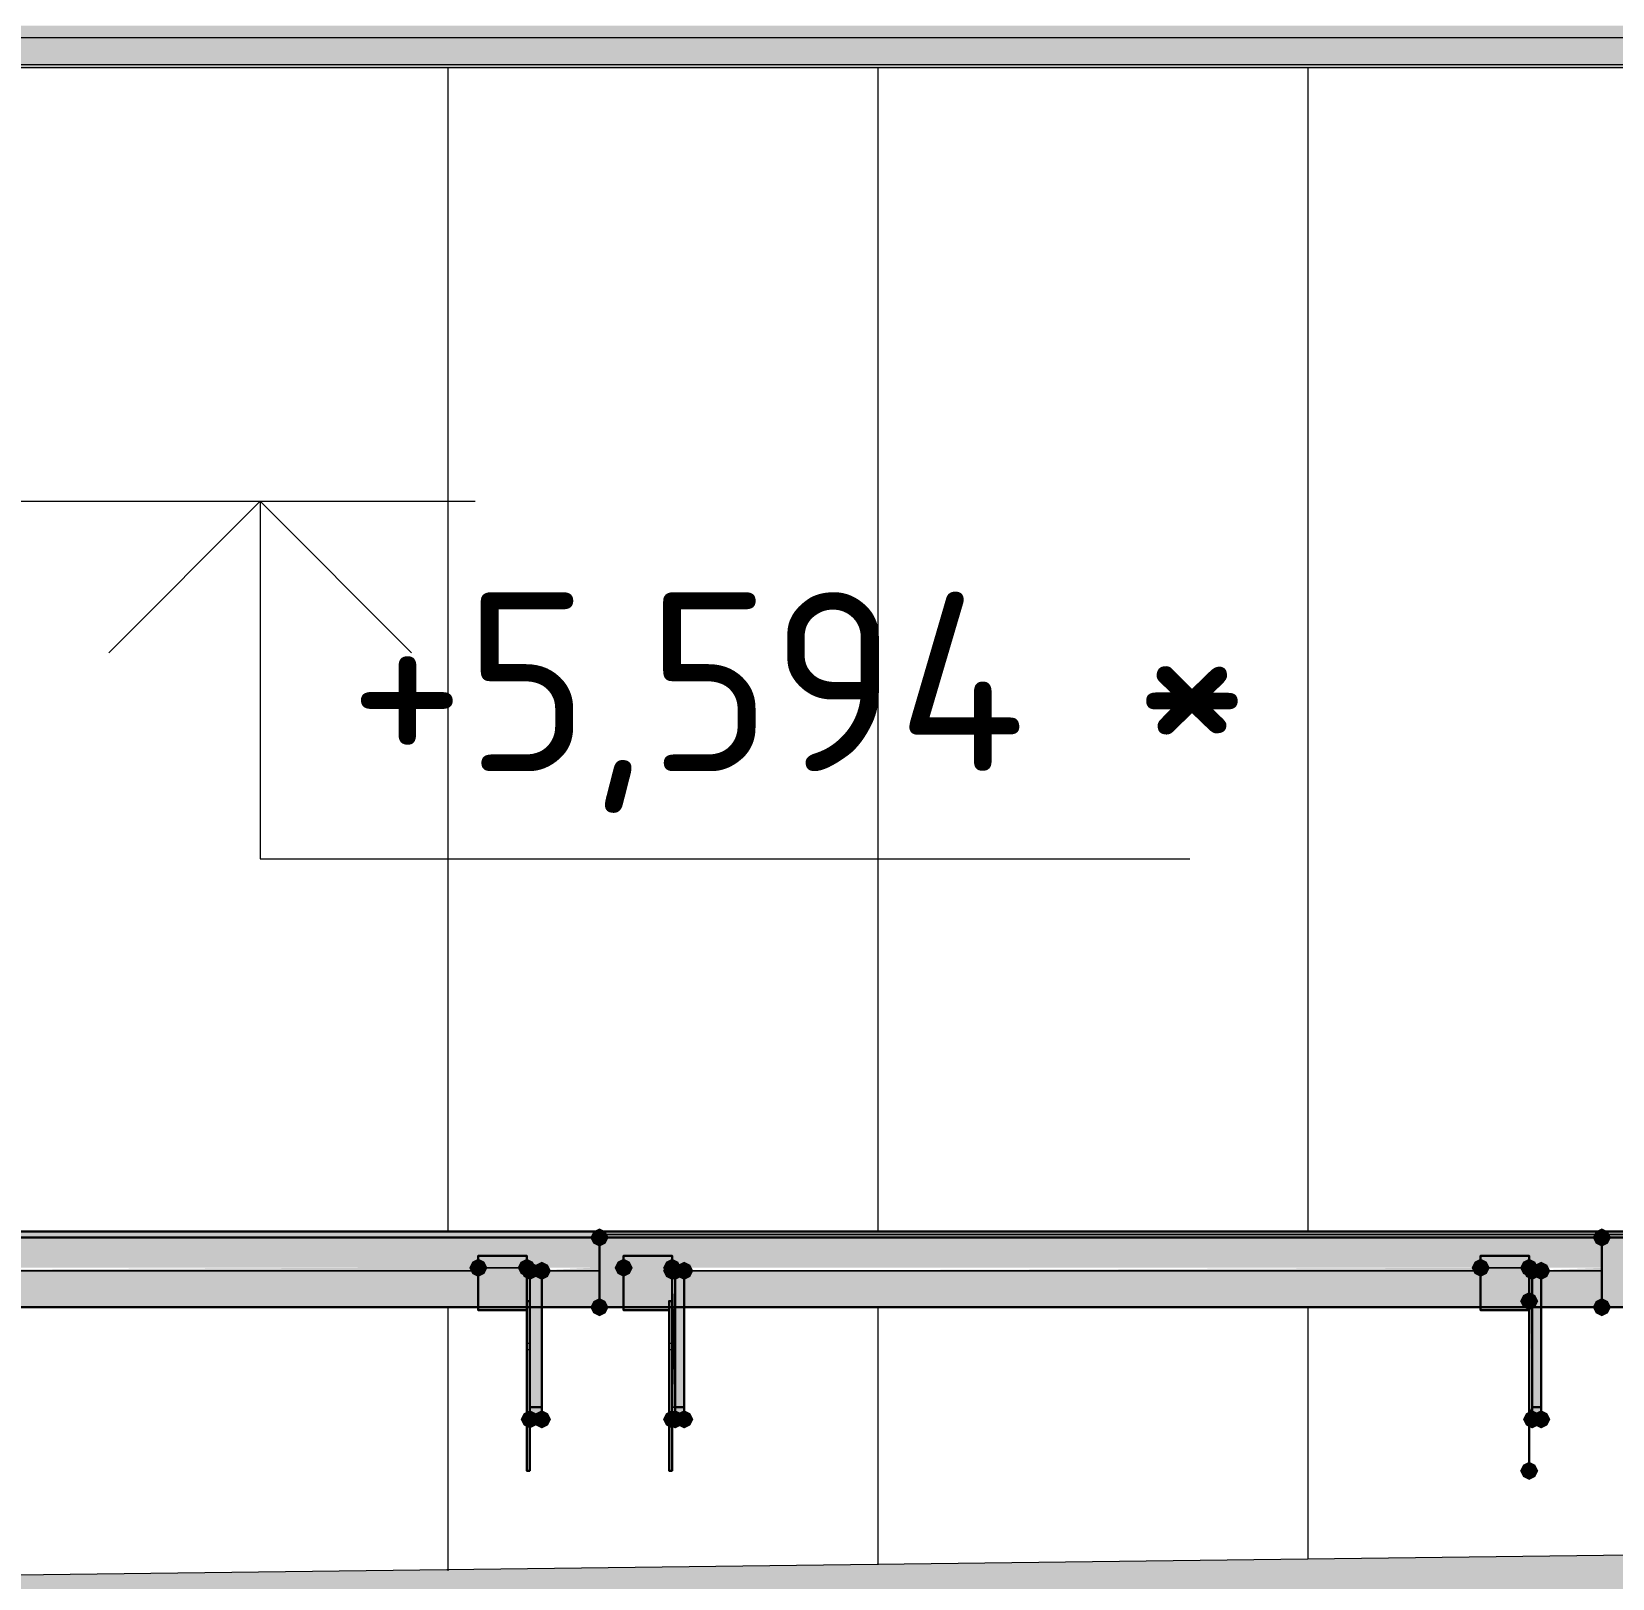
# Model space of a CAD drawing. Header units: millimetres. Extents: x -11345 to 411485, y -9810 to 73012.
# Drawn here: x 308714 to 310924, y 3243 to 5404 of the extents above; entities that cross this region are included whole.
import ezdxf

# ---------------------------------------------------------------- set-up
doc = ezdxf.new("R2010")
doc.units = ezdxf.units.MM
for name, color, linetype in [('PDF _Аннотация', 7, 'Continuous'), ('PDF _Крыша штриховка', 7, 'Continuous'), ('PDF _Линии', 7, 'Continuous'), ('PDF _Отметки', 7, 'Continuous'), ('PDF _Текст', 7, 'Continuous')]:
    doc.layers.add(name, color=color, linetype=linetype)
for name, color, linetype, true_color in [('PDF _Антураж', 7, 'Continuous', 0xb7c0ca), ('PDF _Обобщенные модели', 7, 'Continuous', 0xb5bcbf), ('PDF _Ограждение', 7, 'Continuous', 0x7f7f7f)]:
    doc.layers.add(name, color=color, linetype=linetype, true_color=true_color)
doc.styles.add('PDF GOST Common', font='GOST_Common.ttf')

msp = doc.modelspace()

# ---------------------------------------------------------------- hatches: boundary and pattern name
at = {"layer": 'PDF _Антураж', "transparency": 33554687}
msp.add_hatch(color=256, dxfattribs=at).paths.add_polyline_path([(298603.49472, 3063.50144), (298734.71891, 3046.56929), (298738.95195, 3063.50144), (298738.95195, 3076.20056), (298726.25284, 3076.20056), (298730.48587, 3093.13271), (298946.37083, 3063.50144), (298942.13779, 3042.33625), (298950.60387, 3042.33625), (298954.83691, 3063.50144), (299132.62452, 3038.10321), (301592.0198, 3008.47194), (301668.21449, 3008.47194), (307865.38263, 2932.27725), (308034.70416, 2928.04422), (308034.70416, 2919.57814), (308085.50062, 2839.15041), (308098.19974, 2830.68433), (308102.43278, 2826.4513), (308115.13189, 2822.21826), (308119.36493, 2822.21826), (308144.76316, 2817.98522), (308174.39443, 2813.75218), (308178.62747, 2813.75218), (308204.0257, 2817.98522), (308208.25874, 2817.98522), (308233.65697, 2822.21826), (308237.89, 2822.21826), (308250.58912, 2826.4513), (308259.0552, 2830.68433), (308267.52127, 2839.15041), (308271.75431, 2839.15041), (308318.31773, 2919.57814), (308318.31773, 2923.81118), (308322.55077, 2923.81118), (308322.55077, 2932.27725), (314604.37968, 3008.47194), (314684.80741, 3008.47194), (317804.55667, 2970.3746), (321047.06405, 2928.04422), (321051.29708, 2928.04422), (321051.29708, 2919.57814), (321055.53012, 2915.3451), (321102.09354, 2839.15041), (321114.79266, 2830.68433), (321114.79266, 2826.4513), (321131.72481, 2822.21826), (321135.95785, 2822.21826), (321161.35608, 2817.98522), (321199.45343, 2813.75218), (321220.61862, 2817.98522), (321224.85166, 2817.98522), (321250.24989, 2822.21826), (321254.48292, 2822.21826), (321267.18204, 2826.4513), (321275.64812, 2830.68433), (321284.11419, 2839.15041), (321330.67761, 2915.3451), (321330.67761, 2928.04422), (321753.98145, 2970.3746), (321758.21449, 2961.90852), (321758.21449, 3300.55159), (321152.89, 3241.28905), (316454.21744, 3300.55159), (314629.77791, 3321.71678), (312830.73661, 3300.55159), (308195.55962, 3241.28905), (308136.29708, 3241.28905), (301697.84576, 3321.71678), (297401.31183, 3372.51324), (297418.24399, 3321.71678), (297447.87525, 3241.28905), (297452.10829, 3224.3569), (297443.64222, 3245.52209), (297447.87525, 3224.3569), (297452.10829, 3220.12386), (297718.78971, 3152.39525), (297752.65402, 3148.16221), (297735.72186, 3152.39525), (297602.38115, 3186.25955), (297752.65402, 3148.16221), (297960.07289, 3118.53094), (298163.25874, 3093.13271), (298167.49177, 3093.13271), (298180.19089, 3118.53094), (298383.37673, 3093.13271), (298493.43573, 3076.20056), (298506.13484, 3076.20056)])
at = {"layer": 'PDF _Линии', "transparency": 33554559}
for points in [[(309520.50062, 3719.62239), (309516.26759, 3728.08846), (309507.80151, 3732.3215), (309499.33543, 3728.08846), (309495.10239, 3719.62239), (309499.33543, 3711.15631), (309507.80151, 3706.92327), (309516.26759, 3711.15631)], [(309520.50062, 3719.62239), (309516.26759, 3728.08846), (309507.80151, 3732.3215), (309499.33543, 3728.08846), (309495.10239, 3719.62239), (309499.33543, 3711.15631), (309507.80151, 3706.92327), (309516.26759, 3711.15631)], [(310921.63632, 3719.62239), (310917.40328, 3728.08846), (310908.9372, 3732.3215), (310900.47113, 3728.08846), (310896.23809, 3719.62239), (310900.47113, 3711.15631), (310908.9372, 3706.92327), (310917.40328, 3711.15631)], [(310921.63632, 3719.62239), (310917.40328, 3728.08846), (310908.9372, 3732.3215), (310900.47113, 3728.08846), (310896.23809, 3719.62239), (310900.47113, 3711.15631), (310908.9372, 3706.92327), (310917.40328, 3711.15631)], [(309351.17909, 3677.292), (309346.94605, 3685.75808), (309338.47997, 3689.99112), (309330.0139, 3685.75808), (309325.78086, 3677.292), (309330.0139, 3668.82593), (309338.47997, 3664.59289), (309346.94605, 3668.82593)], [(309418.9077, 3677.292), (309414.67466, 3685.75808), (309406.20859, 3689.99112), (309397.74251, 3685.75808), (309393.50947, 3677.292), (309397.74251, 3668.82593), (309406.20859, 3664.59289), (309414.67466, 3668.82593)], [(309423.14074, 3673.05897), (309418.9077, 3681.52504), (309410.44163, 3685.75808), (309401.97555, 3681.52504), (309397.74251, 3673.05897), (309401.97555, 3664.59289), (309410.44163, 3660.35985), (309418.9077, 3664.59289)], [(309423.14074, 3673.05897), (309418.9077, 3681.52504), (309410.44163, 3685.75808), (309401.97555, 3681.52504), (309397.74251, 3673.05897), (309401.97555, 3664.59289), (309410.44163, 3660.35985), (309418.9077, 3664.59289)], [(309423.14074, 3673.05897), (309418.9077, 3681.52504), (309410.44163, 3685.75808), (309401.97555, 3681.52504), (309397.74251, 3673.05897), (309401.97555, 3664.59289), (309410.44163, 3660.35985), (309418.9077, 3664.59289)], [(309423.14074, 3673.05897), (309418.9077, 3681.52504), (309410.44163, 3685.75808), (309401.97555, 3681.52504), (309397.74251, 3673.05897), (309401.97555, 3664.59289), (309410.44163, 3660.35985), (309418.9077, 3664.59289)], [(309440.07289, 3673.05897), (309435.83986, 3681.52504), (309427.37378, 3685.75808), (309418.9077, 3681.52504), (309414.67466, 3673.05897), (309418.9077, 3664.59289), (309427.37378, 3660.35985), (309435.83986, 3664.59289)], [(309554.36493, 3677.292), (309550.13189, 3685.75808), (309541.66582, 3689.99112), (309533.19974, 3685.75808), (309528.9667, 3677.292), (309533.19974, 3668.82593), (309541.66582, 3664.59289), (309550.13189, 3668.82593)], [(309622.09354, 3677.292), (309617.86051, 3685.75808), (309609.39443, 3689.99112), (309600.92835, 3685.75808), (309596.69531, 3677.292), (309600.92835, 3668.82593), (309609.39443, 3664.59289), (309617.86051, 3668.82593)], [(309622.09354, 3673.05897), (309617.86051, 3681.52504), (309609.39443, 3685.75808), (309600.92835, 3681.52504), (309596.69531, 3673.05897), (309600.92835, 3664.59289), (309609.39443, 3660.35985), (309617.86051, 3664.59289)], [(309622.09354, 3673.05897), (309617.86051, 3681.52504), (309609.39443, 3685.75808), (309600.92835, 3681.52504), (309596.69531, 3673.05897), (309600.92835, 3664.59289), (309609.39443, 3660.35985), (309617.86051, 3664.59289)], [(309626.32658, 3673.05897), (309622.09354, 3681.52504), (309613.62747, 3685.75808), (309605.16139, 3681.52504), (309600.92835, 3673.05897), (309605.16139, 3664.59289), (309613.62747, 3660.35985), (309622.09354, 3664.59289)], [(309626.32658, 3673.05897), (309622.09354, 3681.52504), (309613.62747, 3685.75808), (309605.16139, 3681.52504), (309600.92835, 3673.05897), (309605.16139, 3664.59289), (309613.62747, 3660.35985), (309622.09354, 3664.59289)], [(309639.0257, 3673.05897), (309634.79266, 3681.52504), (309626.32658, 3685.75808), (309617.86051, 3681.52504), (309613.62747, 3673.05897), (309617.86051, 3664.59289), (309626.32658, 3660.35985), (309634.79266, 3664.59289)], [(310752.31478, 3677.292), (310748.08174, 3685.75808), (310739.61567, 3689.99112), (310731.14959, 3685.75808), (310726.91655, 3677.292), (310731.14959, 3668.82593), (310739.61567, 3664.59289), (310748.08174, 3668.82593)], [(310820.0434, 3677.292), (310815.81036, 3685.75808), (310807.34428, 3689.99112), (310798.8782, 3685.75808), (310794.64517, 3677.292), (310798.8782, 3668.82593), (310807.34428, 3664.59289), (310815.81036, 3668.82593)], [(310824.27643, 3673.05897), (310820.0434, 3681.52504), (310811.57732, 3685.75808), (310803.11124, 3681.52504), (310798.8782, 3673.05897), (310803.11124, 3664.59289), (310811.57732, 3660.35985), (310820.0434, 3664.59289)], [(310824.27643, 3673.05897), (310820.0434, 3681.52504), (310811.57732, 3685.75808), (310803.11124, 3681.52504), (310798.8782, 3673.05897), (310803.11124, 3664.59289), (310811.57732, 3660.35985), (310820.0434, 3664.59289)], [(310836.97555, 3673.05897), (310832.74251, 3681.52504), (310824.27643, 3685.75808), (310815.81036, 3681.52504), (310811.57732, 3673.05897), (310815.81036, 3664.59289), (310824.27643, 3660.35985), (310832.74251, 3664.59289)], [(309520.50062, 3622.2625), (309516.26759, 3630.72858), (309507.80151, 3634.96162), (309499.33543, 3630.72858), (309495.10239, 3622.2625), (309499.33543, 3613.79643), (309507.80151, 3609.56339), (309516.26759, 3613.79643)], [(309520.50062, 3622.2625), (309516.26759, 3630.72858), (309507.80151, 3634.96162), (309499.33543, 3630.72858), (309495.10239, 3622.2625), (309499.33543, 3613.79643), (309507.80151, 3609.56339), (309516.26759, 3613.79643)], [(310820.0434, 3630.72858), (310815.81036, 3639.19466), (310807.34428, 3643.4277), (310798.8782, 3639.19466), (310794.64517, 3630.72858), (310798.8782, 3622.2625), (310807.34428, 3618.02947), (310815.81036, 3622.2625)], [(310921.63632, 3622.2625), (310917.40328, 3630.72858), (310908.9372, 3634.96162), (310900.47113, 3630.72858), (310896.23809, 3622.2625), (310900.47113, 3613.79643), (310908.9372, 3609.56339), (310917.40328, 3613.79643)], [(310921.63632, 3622.2625), (310917.40328, 3630.72858), (310908.9372, 3634.96162), (310900.47113, 3630.72858), (310896.23809, 3622.2625), (310900.47113, 3613.79643), (310908.9372, 3609.56339), (310917.40328, 3613.79643)], [(309423.14074, 3465.64009), (309418.9077, 3474.10616), (309410.44163, 3478.3392), (309401.97555, 3474.10616), (309397.74251, 3465.64009), (309401.97555, 3457.17401), (309410.44163, 3452.94097), (309418.9077, 3457.17401)], [(309423.14074, 3465.64009), (309418.9077, 3474.10616), (309410.44163, 3478.3392), (309401.97555, 3474.10616), (309397.74251, 3465.64009), (309401.97555, 3457.17401), (309410.44163, 3452.94097), (309418.9077, 3457.17401)], [(309423.14074, 3465.64009), (309418.9077, 3474.10616), (309410.44163, 3478.3392), (309401.97555, 3474.10616), (309397.74251, 3465.64009), (309401.97555, 3457.17401), (309410.44163, 3452.94097), (309418.9077, 3457.17401)], [(309440.07289, 3465.64009), (309435.83986, 3474.10616), (309427.37378, 3478.3392), (309418.9077, 3474.10616), (309414.67466, 3465.64009), (309418.9077, 3457.17401), (309427.37378, 3452.94097), (309435.83986, 3457.17401)], [(309622.09354, 3465.64009), (309617.86051, 3474.10616), (309609.39443, 3478.3392), (309600.92835, 3474.10616), (309596.69531, 3465.64009), (309600.92835, 3457.17401), (309609.39443, 3452.94097), (309617.86051, 3457.17401)], [(309626.32658, 3465.64009), (309622.09354, 3474.10616), (309613.62747, 3478.3392), (309605.16139, 3474.10616), (309600.92835, 3465.64009), (309605.16139, 3457.17401), (309613.62747, 3452.94097), (309622.09354, 3457.17401)], [(309626.32658, 3465.64009), (309622.09354, 3474.10616), (309613.62747, 3478.3392), (309605.16139, 3474.10616), (309600.92835, 3465.64009), (309605.16139, 3457.17401), (309613.62747, 3452.94097), (309622.09354, 3457.17401)], [(309639.0257, 3465.64009), (309634.79266, 3474.10616), (309626.32658, 3478.3392), (309617.86051, 3474.10616), (309613.62747, 3465.64009), (309617.86051, 3457.17401), (309626.32658, 3452.94097), (309634.79266, 3457.17401)], [(310824.27643, 3465.64009), (310820.0434, 3474.10616), (310811.57732, 3478.3392), (310803.11124, 3474.10616), (310798.8782, 3465.64009), (310803.11124, 3457.17401), (310811.57732, 3452.94097), (310820.0434, 3457.17401)], [(310824.27643, 3465.64009), (310820.0434, 3474.10616), (310811.57732, 3478.3392), (310803.11124, 3474.10616), (310798.8782, 3465.64009), (310803.11124, 3457.17401), (310811.57732, 3452.94097), (310820.0434, 3457.17401)], [(310836.97555, 3465.64009), (310832.74251, 3474.10616), (310824.27643, 3478.3392), (310815.81036, 3474.10616), (310811.57732, 3465.64009), (310815.81036, 3457.17401), (310824.27643, 3452.94097), (310832.74251, 3457.17401)], [(310820.0434, 3393.67843), (310815.81036, 3402.14451), (310807.34428, 3406.37755), (310798.8782, 3402.14451), (310794.64517, 3393.67843), (310798.8782, 3385.21236), (310807.34428, 3380.97932), (310815.81036, 3385.21236)]]:
    msp.add_hatch(color=256, dxfattribs=at).paths.add_polyline_path(points)
at = {"layer": 'PDF _Обобщенные модели', "true_color": 0x7f7f7f, "transparency": 33554559}
h = msp.add_hatch(color=8, dxfattribs=at)
h.paths.add_polyline_path([(305211.26759, 3465.64009), (305207.03455, 3482.57224), (305207.03455, 3465.64009)])
h.paths.add_polyline_path([(312212.71301, 3465.64009), (312208.47997, 3482.57224), (312208.47997, 3465.64009)])
h.paths.add_polyline_path([(306811.35608, 3465.64009), (306807.12304, 3482.57224), (306807.12304, 3465.64009)])
h.paths.add_polyline_path([(304009.08469, 3673.05897), (304009.08469, 3677.292), (305139.30593, 3677.292)])
h.paths.add_polyline_path([(305410.22039, 3630.72858), (305405.98735, 3630.72858), (305405.98735, 3673.05897)], flags=0)
h.paths.add_polyline_path([(305410.22039, 3673.05897), (305405.98735, 3677.292), (306540.44163, 3677.292)], flags=0)
h.paths.add_polyline_path([(304026.01685, 3465.64009), (304026.01685, 3622.2625), (305139.30593, 3622.2625), (305139.30593, 3618.02947), (305207.03455, 3618.02947), (305207.03455, 3673.05897), (305207.03455, 3677.292), (305308.62747, 3677.292), (305207.03455, 3673.05897), (305211.26759, 3482.57224), (305211.26759, 3465.64009), (305223.9667, 3465.64009), (305223.9667, 3622.2625), (305338.25874, 3622.2625), (305338.25874, 3618.02947), (305405.98735, 3618.02947), (305405.98735, 3393.67843), (305410.22039, 3393.67843), (305410.22039, 3465.64009), (305427.15254, 3465.64009), (305427.15254, 3622.2625), (306540.44163, 3622.2625), (306540.44163, 3618.02947), (306603.9372, 3618.02947), (306603.9372, 3393.67843), (306608.17024, 3393.67843), (306608.17024, 3482.57224), (306612.40328, 3482.57224), (306608.17024, 3673.05897), (306608.17024, 3677.292), (306705.53012, 3677.292), (306608.17024, 3673.05897), (306612.40328, 3673.05897), (306612.40328, 3482.57224), (306612.40328, 3465.64009), (306625.10239, 3465.64009), (306625.10239, 3622.2625), (306739.39443, 3622.2625), (306739.39443, 3618.02947), (306807.12304, 3618.02947), (306807.12304, 3673.05897), (306807.12304, 3677.292), (307776.48882, 3677.292), (306807.12304, 3673.05897), (306811.35608, 3482.57224), (306811.35608, 3465.64009), (306824.0552, 3465.64009), (306824.0552, 3622.2625), (307941.57732, 3622.2625), (307941.57732, 3618.02947), (308005.07289, 3618.02947), (308005.07289, 3393.67843), (308009.30593, 3393.67843), (308009.30593, 3465.64009), (308026.23809, 3465.64009), (308026.23809, 3622.2625), (308140.53012, 3622.2625), (308140.53012, 3618.02947), (308204.0257, 3618.02947), (308204.0257, 3393.67843), (308208.25874, 3393.67843), (308208.25874, 3482.57224), (308212.49177, 3482.57224), (308208.25874, 3673.05897), (308208.25874, 3677.292), (309177.62452, 3677.292), (308208.25874, 3673.05897), (308212.49177, 3673.05897), (308212.49177, 3482.57224), (308212.49177, 3465.64009), (308225.19089, 3465.64009), (308225.19089, 3622.2625), (309338.47997, 3622.2625), (309338.47997, 3618.02947), (309406.20859, 3618.02947), (309406.20859, 3393.67843), (309410.44163, 3393.67843), (309410.44163, 3465.64009), (309427.37378, 3465.64009), (309427.37378, 3622.2625), (309541.66582, 3622.2625), (309541.66582, 3618.02947), (309605.16139, 3618.02947), (309605.16139, 3393.67843), (309609.39443, 3393.67843), (309609.39443, 3465.64009), (309613.62747, 3465.64009), (309609.39443, 3482.57224), (309613.62747, 3482.57224), (309609.39443, 3673.05897), (309609.39443, 3677.292), (310739.61567, 3677.292), (309609.39443, 3673.05897), (309613.62747, 3673.05897), (309613.62747, 3482.57224), (309613.62747, 3465.64009), (309626.32658, 3465.64009), (309626.32658, 3622.2625), (310739.61567, 3622.2625), (310739.61567, 3618.02947), (310807.34428, 3618.02947), (310807.34428, 3673.05897), (310807.34428, 3677.292), (310908.9372, 3677.292), (310807.34428, 3673.05897), (310811.57732, 3482.57224), (310811.57732, 3469.87312), (310807.34428, 3482.57224), (310807.34428, 3465.64009), (310824.27643, 3465.64009), (310824.27643, 3622.2625), (310938.56847, 3622.2625), (310938.56847, 3618.02947), (311006.29708, 3618.02947), (311006.29708, 3393.67843), (311010.53012, 3393.67843), (311010.53012, 3465.64009), (311027.46228, 3465.64009), (311027.46228, 3622.2625), (312140.75136, 3622.2625), (312140.75136, 3618.02947), (312208.47997, 3618.02947), (312208.47997, 3482.57224), (312212.71301, 3482.57224), (312212.71301, 3465.64009), (312225.41213, 3465.64009), (312225.41213, 3622.2625), (312305.83986, 3622.2625), (312305.83986, 3677.292), (312208.47997, 3673.05897), (312208.47997, 3677.292), (312305.83986, 3677.292), (312305.83986, 3728.08846), (303907.49177, 3728.08846), (303907.49177, 3622.2625), (303941.35608, 3622.2625), (303941.35608, 3618.02947), (304004.85166, 3618.02947), (304004.85166, 3393.67843), (304009.08469, 3393.67843), (304009.08469, 3465.64009)], flags=0)
h.paths.add_polyline_path([(308009.30593, 3673.05897), (308009.30593, 3677.292), (308093.9667, 3677.292)], flags=0)
h.paths.add_polyline_path([(309410.44163, 3673.05897), (309410.44163, 3630.72858), (309406.20859, 3630.72858), (309406.20859, 3677.292), (309495.10239, 3677.292)], flags=0)
h.paths.add_polyline_path([(311010.53012, 3673.05897), (311010.53012, 3630.72858), (311006.29708, 3630.72858), (311006.29708, 3673.05897), (311010.53012, 3673.05897), (311006.29708, 3677.292), (312140.75136, 3677.292)], flags=0)
at = {"layer": 'PDF _Ограждение', "true_color": 0xb5bcbf, "transparency": 33554559}
msp.add_hatch(color=9, dxfattribs=at).paths.add_polyline_path([(299145.32363, 5412.83773), (299145.32363, 5353.57519), (321758.21449, 5353.57519), (321758.21449, 5412.83773), (313067.78676, 5412.83773), (313067.78676, 5391.67253), (312407.43278, 5391.67253), (312407.43278, 5412.83773), (305016.54782, 5412.83773), (305016.54782, 5391.67253), (304356.19384, 5391.67253), (304356.19384, 5412.83773)])

# ---------------------------------------------------------------- linework, layer by layer
at = {"layer": 'PDF _Аннотация', "lineweight": 20}
for points in [[(308733.15549, 4748.25071), (309334.24694, 4748.25071)], [(309033.70121, 4748.25071), (308822.0493, 4536.59879)], [(309245.35313, 4536.59879), (309033.70121, 4748.25071), (309033.70121, 4248.75218), (310333.24399, 4248.75218)]]:
    msp.add_lwpolyline(points, dxfattribs=at)
at = {"layer": 'PDF _Антураж', "color": 7, "lineweight": 18}
msp.add_lwpolyline([(321334.91065, 2919.57814), (321334.91065, 2923.81118), (321758.21449, 2961.90852), (321758.21449, 3300.55159), (321152.89, 3241.28905), (314672.10829, 3321.71678), (308165.92835, 3241.28905), (297401.31183, 3372.51324), (297452.10829, 3224.3569), (297752.65402, 3148.16221)], dxfattribs=at)
at = {"layer": 'PDF _Крыша штриховка', "lineweight": 9}
for points in [[(309296.14959, 3728.08846), (309296.14959, 5353.57519)], [(309897.24104, 3728.08846), (309897.24104, 5353.57519)], [(310498.33248, 3728.08846), (310498.33248, 5353.57519)], [(309296.14959, 3253.98817), (309296.14959, 3622.2625)], [(309897.24104, 3262.45425), (309897.24104, 3622.2625)], [(310498.33248, 3270.92032), (310498.33248, 3622.2625)]]:
    msp.add_lwpolyline(points, dxfattribs=at)
at = {"layer": 'PDF _Линии', "lineweight": 30}
for points in [[(309507.80151, 3719.62239), (309507.80151, 3685.75808), (309507.80151, 3677.292), (309507.80151, 3622.2625), (309507.80151, 3677.292), (309507.80151, 3685.75808), (309507.80151, 3719.62239), (309507.80151, 3723.85543), (309507.80151, 3728.08846), (308106.66582, 3728.08846), (308106.66582, 3723.85543), (308106.66582, 3719.62239)], [(310908.9372, 3719.62239), (310908.9372, 3685.75808), (310908.9372, 3677.292), (310908.9372, 3622.2625), (310908.9372, 3677.292), (310908.9372, 3685.75808), (310908.9372, 3719.62239), (310908.9372, 3723.85543), (310908.9372, 3728.08846), (309507.80151, 3728.08846), (309507.80151, 3723.85543), (309507.80151, 3719.62239)], [(309609.39443, 3673.05897), (309609.39443, 3584.16516)], [(309613.62747, 3673.05897), (309613.62747, 3482.57224)], [(310807.34428, 3393.67843), (310807.34428, 3562.99997), (310807.34428, 3571.46604), (310807.34428, 3562.99997)]]:
    msp.add_lwpolyline(points, close=True, dxfattribs=at)
for points in [[(312305.83986, 3622.2625), (312305.83986, 3677.292), (312305.83986, 3685.75808), (312305.83986, 3719.62239), (312305.83986, 3723.85543), (312305.83986, 3728.08846), (310908.9372, 3728.08846), (310908.9372, 3723.85543), (310908.9372, 3719.62239), (312305.83986, 3719.62239)], [(309406.20859, 3618.02947), (309338.47997, 3618.02947), (309338.47997, 3677.292), (309338.47997, 3694.22416), (309406.20859, 3694.22416), (309406.20859, 3677.292), (309406.20859, 3630.72858), (309406.20859, 3677.292)], [(309605.16139, 3618.02947), (309541.66582, 3618.02947), (309541.66582, 3677.292), (309541.66582, 3694.22416), (309609.39443, 3694.22416), (309609.39443, 3677.292), (309609.39443, 3630.72858), (309609.39443, 3677.292)], [(310807.34428, 3618.02947), (310739.61567, 3618.02947), (310739.61567, 3677.292), (310739.61567, 3694.22416), (310807.34428, 3694.22416), (310807.34428, 3677.292), (310807.34428, 3630.72858), (310807.34428, 3677.292)], [(309406.20859, 3673.05897), (309406.20859, 3673.05897)], [(309410.44163, 3673.05897), (309410.44163, 3673.05897)], [(309410.44163, 3673.05897), (309410.44163, 3673.05897)], [(309410.44163, 3673.05897), (309410.44163, 3584.16516), (309410.44163, 3673.05897), (309427.37378, 3673.05897), (309427.37378, 3482.57224), (309427.37378, 3465.64009), (309410.44163, 3465.64009), (309410.44163, 3482.57224), (309410.44163, 3465.64009), (309410.44163, 3482.57224), (309410.44163, 3673.05897), (309410.44163, 3482.57224), (309427.37378, 3482.57224)], [(309609.39443, 3673.05897), (309609.39443, 3673.05897)], [(309609.39443, 3673.05897), (309609.39443, 3673.05897)], [(309613.62747, 3673.05897), (309613.62747, 3673.05897)], [(309613.62747, 3673.05897), (309626.32658, 3673.05897), (309626.32658, 3482.57224), (309613.62747, 3482.57224), (309613.62747, 3465.64009), (309626.32658, 3465.64009), (309626.32658, 3482.57224)], [(310807.34428, 3673.05897), (310807.34428, 3673.05897)], [(310807.34428, 3465.64009), (310811.57732, 3465.64009), (310811.57732, 3482.57224), (310811.57732, 3465.64009), (310811.57732, 3482.57224), (310824.27643, 3482.57224), (310824.27643, 3673.05897), (310811.57732, 3673.05897), (310811.57732, 3482.57224), (310811.57732, 3673.05897), (310807.34428, 3673.05897), (310807.34428, 3584.16516), (310807.34428, 3673.05897), (310811.57732, 3673.05897)], [(310811.57732, 3673.05897), (310811.57732, 3673.05897)], [(309410.44163, 3584.16516), (309410.44163, 3571.46604), (309410.44163, 3562.99997), (309410.44163, 3393.67843), (309406.20859, 3393.67843), (309406.20859, 3562.99997), (309406.20859, 3571.46604), (309406.20859, 3630.72858), (309410.44163, 3630.72858)], [(309609.39443, 3584.16516), (309609.39443, 3571.46604), (309609.39443, 3562.99997), (309609.39443, 3393.67843), (309605.16139, 3393.67843), (309605.16139, 3562.99997), (309605.16139, 3571.46604), (309605.16139, 3630.72858), (309609.39443, 3630.72858)], [(310807.34428, 3584.16516), (310807.34428, 3571.46604), (310807.34428, 3630.72858)], [(309410.44163, 3482.57224), (309410.44163, 3482.57224)], [(309609.39443, 3482.57224), (309609.39443, 3482.57224)], [(309609.39443, 3482.57224), (309609.39443, 3465.64009)], [(309613.62747, 3465.64009), (309613.62747, 3482.57224)], [(310811.57732, 3482.57224), (310811.57732, 3482.57224)], [(310824.27643, 3482.57224), (310824.27643, 3465.64009), (310811.57732, 3465.64009)], [(309410.44163, 3465.64009), (309410.44163, 3465.64009)], [(309609.39443, 3465.64009), (309609.39443, 3465.64009)], [(310811.57732, 3465.64009), (310811.57732, 3465.64009)]]:
    msp.add_lwpolyline(points, dxfattribs=at)
at = {"layer": 'PDF _Линии', "lineweight": 30, "ltscale": 11.810594}
msp.add_lwpolyline([(303907.49177, 3622.2625), (305308.62747, 3622.2625), (306705.53012, 3622.2625), (308106.66582, 3622.2625), (309507.80151, 3622.2625), (310908.9372, 3622.2625), (312305.83986, 3622.2625)], dxfattribs=at)
at = {"layer": 'PDF _Обобщенные модели', "color": 7, "lineweight": 9}
for points in [[(303907.49177, 3719.62239), (305308.62747, 3719.62239), (306705.53012, 3719.62239), (308106.66582, 3719.62239), (309507.80151, 3719.62239), (310908.9372, 3719.62239), (312305.83986, 3719.62239)], [(309507.80151, 3728.08846), (309507.80151, 3728.08846)], [(309507.80151, 3728.08846), (309507.80151, 3728.08846)], [(310908.9372, 3728.08846), (310908.9372, 3728.08846)], [(310908.9372, 3728.08846), (310908.9372, 3728.08846)], [(309406.20859, 3673.05897), (309406.20859, 3673.05897)], [(309410.44163, 3673.05897), (309410.44163, 3673.05897)], [(309410.44163, 3673.05897), (309410.44163, 3673.05897)], [(309427.37378, 3673.05897), (309410.44163, 3673.05897), (309410.44163, 3584.16516)], [(309609.39443, 3673.05897), (309609.39443, 3673.05897)], [(309609.39443, 3673.05897), (309609.39443, 3673.05897)], [(309609.39443, 3673.05897), (309609.39443, 3673.05897)], [(309609.39443, 3673.05897), (309609.39443, 3584.16516)], [(309626.32658, 3673.05897), (309613.62747, 3673.05897)], [(310807.34428, 3584.16516), (310807.34428, 3673.05897), (310811.57732, 3673.05897), (310824.27643, 3673.05897)], [(310807.34428, 3673.05897), (310807.34428, 3673.05897)], [(310811.57732, 3673.05897), (310811.57732, 3673.05897)], [(309338.47997, 3618.02947), (309338.47997, 3618.02947)], [(309507.80151, 3622.2625), (309507.80151, 3622.2625)], [(309507.80151, 3622.2625), (309507.80151, 3622.2625)], [(309541.66582, 3618.02947), (309541.66582, 3618.02947)], [(310739.61567, 3618.02947), (310739.61567, 3618.02947)], [(310908.9372, 3622.2625), (310908.9372, 3622.2625)], [(310908.9372, 3622.2625), (310908.9372, 3622.2625)], [(309410.44163, 3571.46604), (309406.20859, 3571.46604)], [(309406.20859, 3562.99997), (309410.44163, 3562.99997)], [(309609.39443, 3571.46604), (309605.16139, 3571.46604)], [(309605.16139, 3562.99997), (309609.39443, 3562.99997)], [(310807.34428, 3571.46604), (310807.34428, 3571.46604)], [(310807.34428, 3562.99997), (310807.34428, 3562.99997)], [(309410.44163, 3465.64009), (309410.44163, 3465.64009)], [(309410.44163, 3465.64009), (309427.37378, 3465.64009)], [(309609.39443, 3465.64009), (309609.39443, 3465.64009)], [(309613.62747, 3465.64009), (309613.62747, 3465.64009)], [(309613.62747, 3465.64009), (309626.32658, 3465.64009)], [(310807.34428, 3465.64009), (310811.57732, 3465.64009), (310824.27643, 3465.64009)]]:
    msp.add_lwpolyline(points, dxfattribs=at)
at = {"layer": 'PDF _Обобщенные модели', "color": 8, "lineweight": 0, "true_color": 0x7f7f7f}
for points in [[(310908.9372, 3723.85543), (309507.80151, 3723.85543), (310908.9372, 3723.85543)], [(312305.83986, 3723.85543), (310908.9372, 3723.85543), (312305.83986, 3723.85543)], [(309338.47997, 3673.05897), (308208.25874, 3673.05897), (309338.47997, 3673.05897)], [(309338.47997, 3677.292), (309406.20859, 3677.292), (309338.47997, 3677.292)], [(309406.20859, 3677.292), (309338.47997, 3677.292), (309406.20859, 3677.292)], [(309389.27643, 3677.292), (309389.27643, 3677.292), (309406.20859, 3677.292)], [(309410.44163, 3673.05897), (309427.37378, 3673.05897), (309410.44163, 3673.05897)], [(309410.44163, 3673.05897), (309410.44163, 3673.05897), (309410.44163, 3673.05897)], [(309410.44163, 3673.05897), (309410.44163, 3673.05897), (309410.44163, 3673.05897)], [(309507.80151, 3673.05897), (309410.44163, 3673.05897), (309507.80151, 3673.05897)], [(309613.62747, 3482.57224), (309609.39443, 3673.05897), (309613.62747, 3482.57224)], [(309609.39443, 3673.05897), (309609.39443, 3673.05897), (309609.39443, 3673.05897)], [(309609.39443, 3673.05897), (309609.39443, 3673.05897), (309609.39443, 3673.05897)], [(309609.39443, 3673.05897), (309609.39443, 3673.05897), (309609.39443, 3673.05897)], [(309609.39443, 3673.05897), (309609.39443, 3673.05897), (309609.39443, 3673.05897)], [(310739.61567, 3673.05897), (309609.39443, 3673.05897), (310739.61567, 3673.05897)], [(309613.62747, 3673.05897), (309626.32658, 3673.05897), (309613.62747, 3673.05897)], [(310739.61567, 3677.292), (310807.34428, 3677.292), (310739.61567, 3677.292)], [(310807.34428, 3677.292), (310739.61567, 3677.292), (310807.34428, 3677.292)], [(310739.61567, 3673.05897), (310739.61567, 3677.292), (310739.61567, 3673.05897)], [(310786.17909, 3677.292), (310786.17909, 3677.292), (310807.34428, 3677.292)], [(310807.34428, 3673.05897), (310807.34428, 3673.05897), (310807.34428, 3673.05897)], [(310807.34428, 3673.05897), (310807.34428, 3673.05897), (310807.34428, 3673.05897)], [(310908.9372, 3673.05897), (310807.34428, 3673.05897), (310908.9372, 3673.05897)], [(310811.57732, 3673.05897), (310824.27643, 3673.05897), (310811.57732, 3673.05897)], [(310908.9372, 3673.05897), (310908.9372, 3677.292), (310908.9372, 3673.05897)], [(310807.34428, 3630.72858), (310807.34428, 3630.72858), (310807.34428, 3630.72858)], [(309410.44163, 3482.57224), (309410.44163, 3482.57224), (309410.44163, 3482.57224)], [(309410.44163, 3482.57224), (309410.44163, 3482.57224), (309410.44163, 3482.57224)], [(309410.44163, 3482.57224), (309410.44163, 3482.57224), (309410.44163, 3482.57224)], [(309613.62747, 3482.57224), (309609.39443, 3482.57224), (309613.62747, 3482.57224)], [(310811.57732, 3469.87312), (310807.34428, 3482.57224), (310811.57732, 3469.87312)], [(310811.57732, 3482.57224), (310811.57732, 3482.57224), (310811.57732, 3482.57224)], [(310811.57732, 3482.57224), (310811.57732, 3482.57224), (310811.57732, 3482.57224)], [(310811.57732, 3482.57224), (310811.57732, 3482.57224), (310811.57732, 3482.57224)], [(309410.44163, 3465.64009), (309410.44163, 3465.64009), (309410.44163, 3465.64009)], [(310811.57732, 3465.64009), (310811.57732, 3465.64009), (310811.57732, 3465.64009)]]:
    msp.add_lwpolyline(points, dxfattribs=at)
for points in [[(309410.44163, 3673.05897), (309410.44163, 3673.05897), (309410.44163, 3673.05897)], [(309410.44163, 3673.05897), (309410.44163, 3673.05897), (309410.44163, 3673.05897)], [(309507.80151, 3677.292), (309507.80151, 3677.292), (309507.80151, 3677.292)], [(309609.39443, 3677.292), (309609.39443, 3677.292), (309609.39443, 3677.292)], [(309609.39443, 3677.292), (309609.39443, 3677.292), (309609.39443, 3677.292)], [(310807.34428, 3677.292), (310807.34428, 3677.292), (310807.34428, 3677.292)], [(310811.57732, 3673.05897), (310811.57732, 3673.05897), (310811.57732, 3673.05897)], [(310908.9372, 3677.292), (310908.9372, 3677.292), (310908.9372, 3677.292)], [(309609.39443, 3630.72858), (309609.39443, 3630.72858), (309609.39443, 3630.72858)], [(309609.39443, 3630.72858), (309609.39443, 3630.72858), (309609.39443, 3630.72858)], [(310807.34428, 3630.72858), (310807.34428, 3630.72858), (310807.34428, 3630.72858)], [(309410.44163, 3482.57224), (309410.44163, 3482.57224), (309410.44163, 3482.57224)], [(309410.44163, 3482.57224), (309410.44163, 3482.57224), (309410.44163, 3482.57224)], [(309609.39443, 3482.57224), (309609.39443, 3482.57224), (309609.39443, 3482.57224)], [(309609.39443, 3482.57224), (309609.39443, 3482.57224), (309609.39443, 3482.57224)], [(310807.34428, 3482.57224), (310807.34428, 3482.57224), (310807.34428, 3482.57224)], [(310811.57732, 3482.57224), (310811.57732, 3482.57224), (310811.57732, 3482.57224)]]:
    msp.add_lwpolyline(points, close=True, dxfattribs=at)
at = {"layer": 'PDF _Ограждение', "color": 7, "lineweight": 9, "ltscale": 226.136889}
for points in [[(321758.21449, 5395.90557), (295987.47702, 5395.90557)], [(321758.21449, 5357.80823), (295987.47702, 5357.80823)], [(321758.21449, 5353.57519), (295987.47702, 5353.57519)]]:
    msp.add_lwpolyline(points, dxfattribs=at)
at = {"layer": 'PDF _Отметки', "lineweight": 20}
msp.add_lwpolyline([(307865.38263, 4748.25071), (308445.30888, 4748.25071), (309033.70121, 4748.25071)], dxfattribs=at)

# ---------------------------------------------------------------- texts
at = {"layer": 'PDF _Текст', "insert": (309157.42608, 4467.0411), "char_height": 250.014254, "attachment_point": 4, "style": 'PDF GOST Common'}
msp.add_mtext('+5,594 *', dxfattribs=at)

doc.saveas('drawing.dxf')
